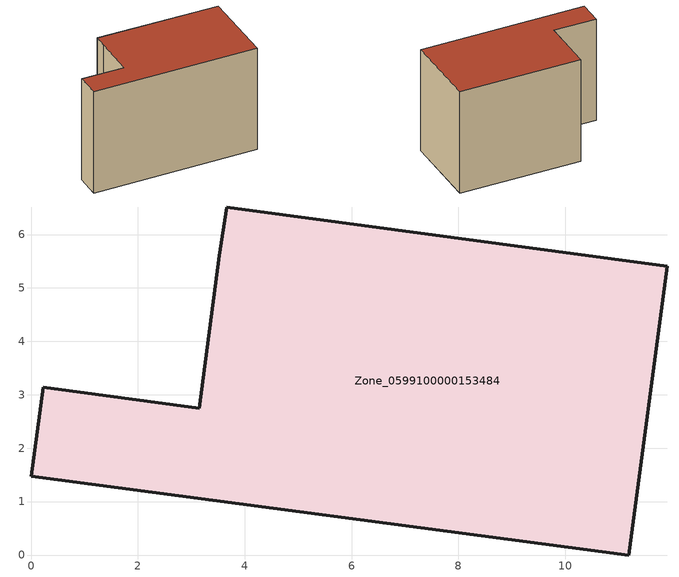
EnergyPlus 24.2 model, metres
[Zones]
Zone_0599100000153484
 floor ground (C_G): 3.66,6.52 11.91,5.41 11.19,0 0,1.47 0.22,3.14 3.14,2.75 3.52,5.6 z0
 wall outside (C_F): 0.22,3.14 0,1.47 11.19,0 11.91,5.41 3.66,6.52 3.52,5.6 3.14,2.75 0.22,3.14 z0:7.38
 roof outside (C_R): 11.91,5.41 3.66,6.52 3.52,5.6 3.14,2.75 0.22,3.14 0,1.47 11.19,0 z7.38
[BUILDING]
Pand.0599100000153484: North Axis=0; Terrain=City; Loads Convergence Tolerance Value=0.04; Temperature Convergence Tolerance Value=0.4; Solar Distribution=FullExterior; Maximum Number of Warmup Days=25; Minimum Number of Warmup Days=1
[Site:Location]
Rotterdam.The.Hague.AP_ZH_NLD Design_Conditions: Latitude=51.96; Longitude=4.45; Time Zone=1; Elevation=-4.5
[SITE:GROUNDTEMPERATURE:BUILDINGSURFACE]
18, 18, 18, 18, 18, 18, 18, 18, 18, 18, 18, 18
[MATERIAL] Thermal Absorptance=0.9; Solar Absorptance=0.7; Visible Absorptance=0.7
Name | Roughness | Thickness | Conductivity | Density | Specific Heat
G.TC.1975-1991 | MediumSmooth | 0.15 | 0.288461 | 540 | 1210
F.TC.1975-1991 | Rough | 0.3 | 0.230769 | 1920 | 840
R.TC.1975-1991 | MediumRough | 0.2 | 0.153846 | 1500 | 1000
[CONSTRUCTION]
C_G: G.TC.1975-1991
C_F: F.TC.1975-1991
C_R: R.TC.1975-1991
[ZONE]
Zone_0599100000153484: Type=1; Multiplier=1; Ceiling Height=Autocalculate; Volume=Autocalculate; Floor Area=autocalculate; Part of Total Floor Area=Yes
[ZONEINFILTRATION:DESIGNFLOWRATE]
Infil_Zone_0599100000153484: Zone or ZoneList or Space or SpaceList=Zone_0599100000153484; Schedule=AlwaysOn; Design Flow Rate Calculation Method=Flow/Area; Flow Rate per Floor Area=0.003; Constant Term Coefficient=1; Temperature Term Coefficient=0; Velocity Term Coefficient=0; Velocity Squared Term Coefficient=0
[HVACTEMPLATE:ZONE:IDEALLOADSAIRSYSTEM]
Zone_0599100000153484: Maximum Heating Supply Air Temperature=50; Minimum Cooling Supply Air Temperature=13; Maximum Heating Supply Air Humidity Ratio=0.0156; Minimum Cooling Supply Air Humidity Ratio=0.0077; Heating Limit=NoLimit; Cooling Limit=NoLimit; Dehumidification Control Type=ConstantSensibleHeatRatio; Cooling Sensible Heat Ratio=0.7; Dehumidification Setpoint=60; Humidification Control Type=None; Humidification Setpoint=30; Outdoor Air Method=None; Outdoor Air Flow Rate per Person=0.00944; Outdoor Air Flow Rate per Zone Floor Area=0; Outdoor Air Flow Rate per Zone=0; Demand Controlled Ventilation Type=None; Outdoor Air Economizer Type=NoEconomizer; Heat Recovery Type=None; Sensible Heat Recovery Effectiveness=0.7; Latent Heat Recovery Effectiveness=0.65
[ZONECONTROL:THERMOSTAT]
ThermostatControl_Zone_0599100000153484: Zone or ZoneList=Zone_0599100000153484; Control Type Schedule=DualSetpointControlType; Control 1=Thermostat_Zone_0599100000153484; Temperature Difference Between Cutout And Setpoint=0
[THERMOSTATSETPOINT:DUALSETPOINT]
Thermostat_Zone_0599100000153484: Heating Setpoint Temperature Schedule=HeatingSetpoint_Zone_0599100000153484; Cooling Setpoint Temperature Schedule=CoolingSetpoint_Zone_0599100000153484
[SCHEDULE:COMPACT]
HeatingSetpoint_Zone_0599100000153484: Through: 12/31, For: AllDays, Until: 24:00, 21
CoolingSetpoint_Zone_0599100000153484: Through: 12/31, For: AllDays, Until: 24:00, 24
DualSetpointControlType: Through: 12/31, For: AllDays, Until: 24:00, 4
AlwaysOn: Through: 12/31, For: AllDays, Until: 24:00, 1
